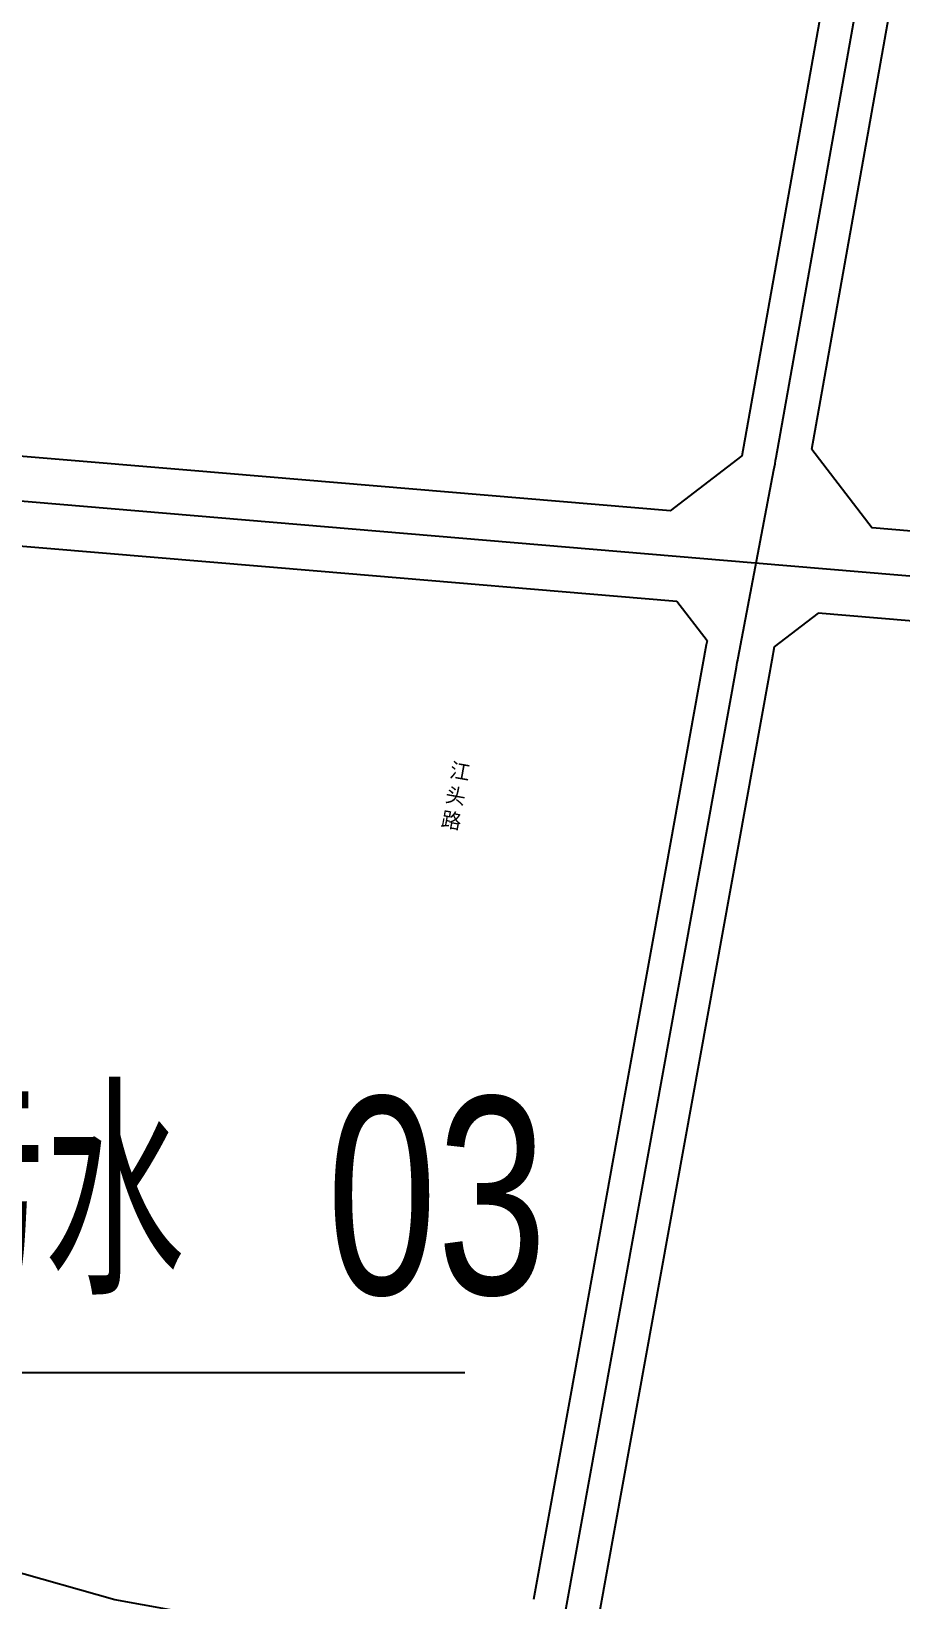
# Model space of a CAD drawing. Extents: x 529262 to 576451, y 2694391 to 2717535.
# Drawn here: x 562313.4 to 562546.2, y 2710433.2 to 2710853.2 of the extents above; entities that cross this region are included whole.
import ezdxf
from ezdxf.xclip import XClip

# ---------------------------------------------------------------- set-up
doc = ezdxf.new("R2010")
doc.units = 0
doc.header["$XCLIPFRAME"] = 0
for name, color, linetype in [('PP-COM', 7, 'Continuous'), ('RD-中线', 40, 'Continuous'), ('RD-红线', 7, 'Continuous'), ('RD-路名', 7, 'Continuous')]:
    doc.layers.add(name, color=color, linetype=linetype)
doc.styles.add('_TCH_DIM', font='smsim.shx', dxfattribs={"width": 0.75, "bigfont": 'smfs.shx'})
doc.styles.add('黑体', font='simhei.ttf')

# ---------------------------------------------------------------- blocks, each defined once
blk = doc.blocks.new('A$C19FD0107')
at = {"layer": 'RD-中线', "color": 8}
blk.add_lwpolyline([(-8653.59, 15420.76), (-8495.76, 16292.39, -0.00211), (-8495.3, 16294.88), (-8485.75, 16345.17, 0.002827), (-8485.14, 16348.51), (-8448.87, 16552.15, -0.000671), (-8448.63, 16553.47), (-8443.3, 16582.94)], format="xyb", dxfattribs=at)
at = {"layer": 'RD-中线', "color": 8, "linetype": 'Continuous', "flags": 128}
for points in [[(-8490.72, 16320.23), (-8749.09, 16341.96)], [(-8319.85, 16305.85), (-8490.72, 16320.23)]]:
    blk.add_lwpolyline(points, dxfattribs=at)
at = {"layer": 'RD-红线', "color": 8, "linetype": 'Continuous', "flags": 128}
for points in [[(-8494.2, 16348.96), (-8461.9, 16530.28)], [(-8475.6, 16350.73), (-8444.15, 16527.33)], [(-8641.94, 16344.99), (-8720.07, 16351.56)], [(-8513.43, 16334.18), (-8641.94, 16344.99)], [(-8340.29, 16319.62), (-8459.39, 16329.63)], [(-8608.06, 16318.06), (-8724.2, 16327.83)], [(-8511.74, 16309.95), (-8512.84, 16310.05), (-8608.06, 16318.06)], [(-8323.32, 16294.1), (-8473.89, 16306.77)], [(-8503.64, 16299.38), (-8503.84, 16298.3), (-8514.58, 16238.99)], [(-8485.64, 16297.77), (-8486.29, 16294.19), (-8487.1, 16289.72), (-8532.43, 16039.39)], [(-8514.58, 16238.99), (-8525.8, 16176.99)], [(-8525.8, 16176.99), (-8540.23, 16097.3)], [(-8540.23, 16097.3), (-8550.13, 16042.64)]]:
    blk.add_lwpolyline(points, dxfattribs=at)
at = {"layer": 'RD-红线', "color": 8, "linetype": 'Continuous'}
for points in [[(-8475.6, 16350.73), (-8459.39, 16329.63, 0.441526)], [(-8513.43, 16334.18), (-8494.2, 16348.96, 0.387419)]]:
    blk.add_lwpolyline(points, format="xyb", dxfattribs=at)
at = {"layer": 'RD-红线', "color": 8}
for points in [[(-8503.64, 16299.38), (-8511.74, 16309.95, 0.442382)], [(-8473.89, 16306.77), (-8485.64, 16297.77, 0.386595)]]:
    blk.add_lwpolyline(points, format="xyb", dxfattribs=at)
blk.add_lwpolyline([(-8573.38, 16026.52), (-8662.28, 16042.56), (-8691.27, 16050.84)], dxfattribs=at)

msp = doc.modelspace()

# ---------------------------------------------------------------- linework, layer by layer
at = {"layer": 'Defpoints', "color": 1}
msp.add_lwpolyline([(562429.454, 2710494.009), (562292.644, 2710494.009), (562224.745, 2710589.164)], dxfattribs=at)

# ---------------------------------------------------------------- block references
at = {"layer": 'PP-COM'}
ref = msp.add_blockref('A$C19FD0107', (570997.993, 2694390.603), dxfattribs=at)
XClip(ref).set_block_clipping_path([(-9366.4383134884, 14428.6043910822), (-3328.4480743363, 17452.7484863754)])

# ---------------------------------------------------------------- texts
at = {"layer": 'Defpoints', "color": 1, "style": '_TCH_DIM', "width": 0.75}
for s, p in [('污水', (562279.087, 2710515.009)), ('03', (562392.505, 2710515.009))]:
    msp.add_text(s, height=52.8692, rotation=360, dxfattribs=at).set_placement(p)
at = {"layer": 'RD-路名', "color": 7, "linetype": 'Continuous', "insert": (562425.859, 2710657.514), "char_height": 4, "width": 50.99419, "attachment_point": 1, "rotation": 349.95899, "style": '黑体'}
msp.add_mtext('江\\P头\\P路', dxfattribs=at)

doc.saveas('drawing.dxf')
